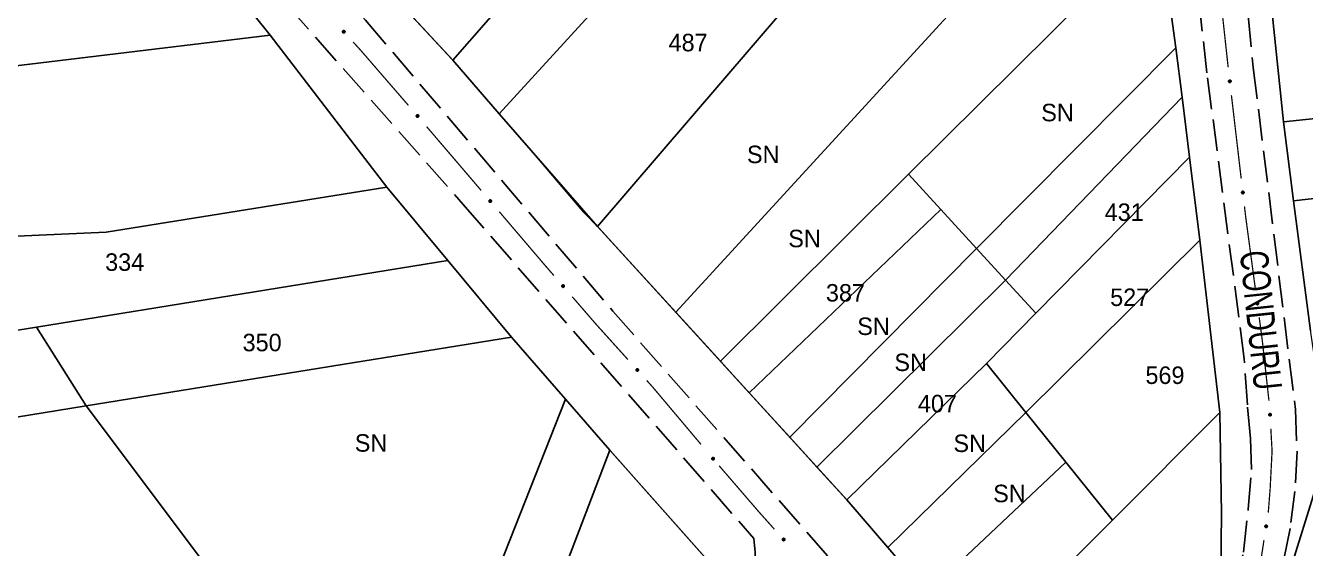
# Model space of a CAD drawing. Extents: x 203555 to 204724, y 4873703 to 4874787.
# Drawn here: x 203902.9 to 204085.7, y 4874053.5 to 4874128.2 of the extents above; entities that cross this region are included whole.
import ezdxf
from ezdxf.enums import TextEntityAlignment as Align

# ---------------------------------------------------------------- set-up
doc = ezdxf.new("R2010")
doc.units = 0
doc.header["$LTSCALE"] = 1.5
doc.header["$MEASUREMENT"] = 0
doc.linetypes.add('TRACO_11', pattern=[8, 3, -1, 3, -1])
doc.linetypes.add('TRACO_25', pattern=[8, 3, -1, 1, -1, 1, -1])
for name, color, linetype in [('CD_MALHA_LOTES', 7, 'CONTINUOUS'), ('RU-QUADRA', 210, 'CONTINUOUS'), ('SV-EIXO-RUA-PAV', 20, 'CONTINUOUS'), ('SV-RUA-NAO-PAV', 7, 'CONTINUOUS'), ('SV-RUA-PAVIM', 7, 'CONTINUOUS'), ('SV-TXT-RUA-PAV', 7, 'CONTINUOUS'), ('Th_NmrPort', 1, 'CONTINUOUS')]:
    doc.layers.add(name, color=color, linetype=linetype)
doc.styles.add('ARIAL', font='ARIAL.SHX')

msp = doc.modelspace()

# ---------------------------------------------------------------- linework, layer by layer
at = {"layer": 'CD_MALHA_LOTES', "linetype": 'Continuous', "flags": 128}
for points in [[(203970.529793, 4874115.620332), (204010.648597, 4874159.473196)], [(203963.91459, 4874123.287029), (203984.292687, 4874146.586404)], [(203984.594334, 4874099.51214), (204024.461674, 4874146.000169)], [(203937.853234, 4874126.842605), (203923.259933, 4874145.035809)], [(204029.045141, 4874106.96444), (204064.844127, 4874142.537012)], [(204064.844127, 4874142.537012), (204067.227401, 4874125.036216)], [(203995.771876, 4874087.249114), (204037.748081, 4874133.040845)], [(203956.759116, 4874130.988223), (203963.91459, 4874123.287029)], [(204080.98055, 4874129.974169), (204082.574854, 4874114.4503)], [(203859.648916, 4874117.430663), (203937.853234, 4874126.842605)], [(203954.507921, 4874105.106186), (203937.853234, 4874126.842605)], [(204038.738012, 4874096.36852), (204067.227401, 4874125.036216)], [(204067.227401, 4874125.036216), (204068.100601, 4874117.972022)], [(203963.91459, 4874123.287029), (203970.529793, 4874115.620332)], [(204082.574854, 4874114.4503), (204125.894699, 4874118.972512)], [(204042.899606, 4874091.819207), (204068.100601, 4874117.972022)], [(204068.100601, 4874117.972022), (204069.158224, 4874109.415854)], [(203970.529793, 4874115.620332), (203984.594334, 4874099.51214)], [(204082.574854, 4874114.4503), (204084.038986, 4874103.147681)], [(204069.158224, 4874109.415854), (204047.214087, 4874087.102761)], [(204069.158224, 4874109.415854), (204070.623569, 4874097.561208)], [(204084.038986, 4874103.147681), (204125.562917, 4874107.889038)], [(204002.155831, 4874080.245194), (204029.045141, 4874106.96444)], [(204033.65583, 4874101.92419), (204029.045141, 4874106.96444)], [(203914.419976, 4874098.71096), (203954.507921, 4874105.106186)], [(203963.203589, 4874094.64501), (203954.507921, 4874105.106186)], [(204006.276008, 4874075.726199), (204033.65583, 4874101.92419)], [(204038.738012, 4874096.36852), (204033.65583, 4874101.92419)], [(204084.038986, 4874103.147681), (204086.445736, 4874084.568358)], [(203877.156938, 4874097.036217), (203914.419976, 4874098.71096)], [(203984.594334, 4874099.51214), (203995.771876, 4874087.249114)], [(204012.050939, 4874069.392275), (204038.738012, 4874096.36852)], [(204042.899606, 4874091.819207), (204038.738012, 4874096.36852)], [(204045.774179, 4874072.916307), (204070.623569, 4874097.561208)], [(204070.623569, 4874097.561208), (204073.511985, 4874072.9136)], [(203904.438315, 4874085.090302), (203963.203589, 4874094.64501)], [(203972.298602, 4874083.703409), (203963.203589, 4874094.64501)], [(204015.94101, 4874065.125657), (204042.899606, 4874091.819207)], [(204047.214087, 4874087.102761), (204042.899606, 4874091.819207)], [(203995.771876, 4874087.249114), (204002.155831, 4874080.245194)], [(204040.148411, 4874079.918287), (204047.214087, 4874087.102761)], [(203904.438315, 4874085.090302), (203883.337963, 4874081.72028)], [(203911.557128, 4874073.857765), (203904.438315, 4874085.090302)], [(203911.557128, 4874073.857765), (203972.298602, 4874083.703409)], [(203980.004869, 4874074.841293), (203972.298602, 4874083.703409)], [(204006.276008, 4874075.726199), (204002.155831, 4874080.245194)], [(204020.224388, 4874060.427664), (204040.148411, 4874079.918287)], [(204045.774179, 4874072.916307), (204040.148411, 4874079.918287)], [(203956.182964, 4874014.375671), (203980.004869, 4874074.841293)], [(203986.362018, 4874067.530648), (203980.004869, 4874074.841293)], [(204012.050939, 4874069.392275), (204006.276008, 4874075.726199)], [(203885.457305, 4874069.627219), (203911.557128, 4874073.857765)], [(203956.182964, 4874014.375671), (203911.557128, 4874073.857765)], [(204026.063634, 4874053.631541), (204045.774179, 4874072.916307)], [(204073.511985, 4874072.9136), (204073.720805, 4874058.48989), (204073.617146, 4874050.22433), (204071.457877, 4874042.127042), (204069.424646, 4874036.166904), (204066.469374, 4874029.642989), (204058.673221, 4874015.864013), (204039.22641, 4874038.511744)], [(204051.49041, 4874065.824347), (204045.774179, 4874072.916307)], [(204073.511985, 4874072.9136), (204058.17784, 4874057.527448)], [(204015.94101, 4874065.125657), (204012.050939, 4874069.392275)], [(203971.754451, 4874029.246173), (203986.362018, 4874067.530648)], [(204006.646082, 4874044.675619), (203986.362018, 4874067.530648)], [(204020.224388, 4874060.427664), (204015.94101, 4874065.125657)], [(204031.650474, 4874047.097015), (204051.49041, 4874065.824347)], [(204058.17784, 4874057.527448), (204051.49041, 4874065.824347)], [(204089.821515, 4874061.946069), (204087.288311, 4874062.502891), (204083.431302, 4874050.094206), (204081.156054, 4874038.583922), (204078.835307, 4874032.346411), (204076.396379, 4874025.796789), (204067.4899, 4874005.28119), (204081.903931, 4873989.771884)], [(204026.063634, 4874053.631541), (204020.224388, 4874060.427664)], [(204039.22641, 4874038.511744), (204058.17784, 4874057.527448)], [(204031.650474, 4874047.097015), (204026.063634, 4874053.631541)]]:
    msp.add_lwpolyline(points, dxfattribs=at)
at = {"layer": 'RU-QUADRA', "linetype": 'Continuous', "const_width": 0.18, "flags": 128}
for points in [[(203868.307136, 4873935.056961), (203904.035669, 4873936.371715), (203927.243885, 4873936.569601), (203958.573893, 4873937.073475), (203975.042473, 4873937.341713), (203987.818452, 4873937.549806), (203990.311784, 4873937.590417), (203999.367556, 4873937.737916), (203999.7572, 4873958.585766), (203999.875937, 4873964.938803), (203999.987952, 4873970.932169), (204000.114563, 4873977.706474), (204000.559052, 4874005.87044), (204000.72207, 4874010.21107), (204001.727172, 4874009.777481), (204006.646082, 4874044.675619), (203986.362018, 4874067.530648), (203980.004869, 4874074.841293), (203972.298602, 4874083.703409), (203963.203589, 4874094.64501), (203954.507921, 4874105.106186), (203937.853234, 4874126.842605), (203923.259933, 4874145.035809)], [(204064.844127, 4874142.537012), (204067.227401, 4874125.036216), (204069.158224, 4874109.415854), (204070.623569, 4874097.561208), (204073.511985, 4874072.9136), (204073.720805, 4874058.48989), (204073.617146, 4874050.22433)], [(204031.650474, 4874047.097015), (204026.063634, 4874053.631541), (204020.224388, 4874060.427664), (204012.050939, 4874069.392275), (204002.155831, 4874080.245194), (203995.771876, 4874087.249114), (203984.594334, 4874099.51214), (203982.452972, 4874101.708558), (203973.047267, 4874112.770861), (203970.529793, 4874115.620332), (203963.91459, 4874123.287029), (203956.759116, 4874130.988223)], [(204080.98055, 4874129.974169), (204082.574854, 4874114.4503), (204086.445736, 4874084.568358), (204087.953348, 4874074.261788), (204089.821515, 4874061.946069), (204087.288311, 4874062.502891), (204083.431302, 4874050.094206), (204081.156054, 4874038.583922), (204078.835307, 4874032.346411), (204076.396379, 4874025.796789), (204067.4899, 4874005.28119), (204081.903931, 4873989.771884), (204089.434445, 4873980.892863), (204104.053623, 4873964.184739), (204122.367905, 4873943.64397), (204126.94965, 4873938.553435), (204125.513077, 4873936.511542), (204131.812056, 4873930.289615), (204136.936643, 4873925.227715)]]:
    msp.add_lwpolyline(points, dxfattribs=at)
at = {"layer": 'SV-EIXO-RUA-PAV', "const_width": 0.18}
for points in [[(204073.393205, 4874134.165697), (204074.688213, 4874122.235778)], [(203949.7003, 4874125.857811), (203950.374054, 4874125.118855)], [(203950.374054, 4874125.118855), (203950.650191, 4874124.815995)], [(203950.650191, 4874124.815995), (203957.583454, 4874116.810923)], [(204075.150859, 4874118.262638), (204076.549334, 4874106.344405)], [(203960.185485, 4874113.772936), (203966.034439, 4874106.932634)], [(203966.034439, 4874106.932634), (203966.215586, 4874106.720785)], [(203966.215586, 4874106.720785), (203967.980853, 4874104.649769)], [(203970.575628, 4874101.605571), (203976.413873, 4874094.756127)], [(204077.015492, 4874102.371661), (204077.132032, 4874101.378475)], [(204077.132032, 4874101.378475), (204077.188704, 4874100.895503)], [(204077.188704, 4874100.895503), (204078.588422, 4874090.475379)], [(203976.413873, 4874094.756127), (203976.967303, 4874094.106842)], [(203976.967303, 4874094.106842), (203978.372591, 4874092.483834)], [(203980.990909, 4874089.459861), (203984.263806, 4874085.679895)], [(203984.263806, 4874085.679895), (203984.451341, 4874085.463305)], [(203984.451341, 4874085.463305), (203988.945704, 4874080.476139)], [(204079.120952, 4874086.510986), (204079.52035, 4874083.537691)], [(204079.52035, 4874083.537691), (204079.559644, 4874083.245172)], [(204079.559644, 4874083.245172), (204080.514384, 4874074.592835)], [(203991.623509, 4874077.504715), (203992.29296, 4874076.761859)], [(203992.29296, 4874076.761859), (203992.462424, 4874076.573813)], [(203992.462424, 4874076.573813), (203999.386595, 4874068.354879)], [(204080.784076, 4874070.602987), (204080.949397, 4874067.607546)], [(204080.960342, 4874067.409236), (204080.715021, 4874062.614119)], [(204080.949397, 4874067.607546), (204080.960342, 4874067.409236)], [(204001.975106, 4874065.305425), (204007.197518, 4874059.245193)], [(204080.681481, 4874061.958551), (204080.416748, 4874058.625473)], [(204080.715021, 4874062.614119), (204080.681481, 4874061.958551)], [(204007.197518, 4874059.245193), (204007.676455, 4874058.689421)], [(204007.676455, 4874058.689421), (204009.851141, 4874056.252273)], [(204079.804272, 4874054.672675), (204079.34426, 4874051.708154)]]:
    msp.add_lwpolyline(points, dxfattribs=at)
at = {"layer": 'SV-EIXO-RUA-PAV'}
for points in [[(203948.337332, 4874127.516063), (203948.386215, 4874127.514501), (203948.427909, 4874127.503162), (203948.459961, 4874127.483696), (203948.4838, 4874127.459109), (203948.505355, 4874127.431208), (203948.52088, 4874127.398284), (203948.530018, 4874127.357925), (203948.528795, 4874127.308877), (203948.514372, 4874127.26693), (203948.496969, 4874127.234485), (203948.472762, 4874127.208151), (203948.445307, 4874127.187666), (203948.410574, 4874127.172669), (203948.369584, 4874127.163809), (203948.320294, 4874127.166232), (203948.279495, 4874127.177629), (203948.248987, 4874127.197272), (203948.222667, 4874127.221775), (203948.201003, 4874127.250523), (203948.185949, 4874127.28293), (203948.177102, 4874127.324217), (203948.180139, 4874127.372834), (203948.191041, 4874127.413656), (203948.21025, 4874127.444432), (203948.234957, 4874127.469801), (203948.262678, 4874127.491761), (203948.295124, 4874127.508745), (203948.337332, 4874127.516063)], [(204075.010366, 4874120.40454), (204075.04917, 4874120.374769), (204075.076432, 4874120.341248), (204075.091123, 4874120.306745), (204075.096155, 4874120.272871), (204075.0974, 4874120.237635), (204075.090817, 4874120.201834), (204075.074709, 4874120.163718), (204075.045119, 4874120.124582), (204075.008944, 4874120.098912), (204074.975888, 4874120.082699), (204074.940868, 4874120.075418), (204074.906619, 4874120.074782), (204074.869657, 4874120.08285), (204074.831188, 4874120.09955), (204074.792556, 4874120.130258), (204074.766054, 4874120.163304), (204074.752721, 4874120.19705), (204074.745624, 4874120.232303), (204074.744784, 4874120.268291), (204074.751449, 4874120.303397), (204074.768333, 4874120.342098), (204074.799147, 4874120.379826), (204074.831805, 4874120.406635), (204074.865355, 4874120.420439), (204074.900219, 4874120.426644), (204074.935544, 4874120.428322), (204074.971808, 4874120.423204), (204075.010366, 4874120.40454)], [(203958.876007, 4874115.473745), (203958.924816, 4874115.470627), (203958.966127, 4874115.457966), (203958.997543, 4874115.43749), (203959.020587, 4874115.412156), (203959.041242, 4874115.383583), (203959.055712, 4874115.350182), (203959.06356, 4874115.309552), (203959.060775, 4874115.260568), (203959.045024, 4874115.219101), (203959.026597, 4874115.187227), (203959.001564, 4874115.161677), (203958.973471, 4874115.142076), (203958.938278, 4874115.128194), (203958.897026, 4874115.120643), (203958.847839, 4874115.124634), (203958.807423, 4874115.137324), (203958.777556, 4874115.157928), (203958.75203, 4874115.183257), (203958.731292, 4874115.21268), (203958.717277, 4874115.24555), (203958.709749, 4874115.287098), (203958.714332, 4874115.335594), (203958.726529, 4874115.376048), (203958.746708, 4874115.406197), (203958.77221, 4874115.430766), (203958.800617, 4874115.451832), (203958.833587, 4874115.467775), (203958.876007, 4874115.473745)], [(204076.874999, 4874104.513563), (204076.913803, 4874104.483792), (204076.941065, 4874104.450271), (204076.955757, 4874104.415768), (204076.960789, 4874104.381894), (204076.962033, 4874104.346659), (204076.955451, 4874104.310858), (204076.939343, 4874104.272741), (204076.909752, 4874104.233606), (204076.873577, 4874104.207935), (204076.840522, 4874104.191722), (204076.805501, 4874104.184441), (204076.771252, 4874104.183806), (204076.73429, 4874104.191873), (204076.695822, 4874104.208574), (204076.65719, 4874104.239281), (204076.630688, 4874104.272327), (204076.617354, 4874104.306073), (204076.610258, 4874104.341327), (204076.609418, 4874104.377314), (204076.616082, 4874104.41242), (204076.632967, 4874104.451121), (204076.66378, 4874104.488849), (204076.696438, 4874104.515658), (204076.729988, 4874104.529462), (204076.764853, 4874104.535667), (204076.800178, 4874104.537346), (204076.836441, 4874104.532227), (204076.874999, 4874104.513563)], [(203969.268812, 4874103.308427), (203969.317616, 4874103.305232), (203969.358908, 4874103.292507), (203969.390292, 4874103.271981), (203969.413296, 4874103.246612), (203969.433907, 4874103.218007), (203969.448324, 4874103.184582), (203969.456108, 4874103.14394), (203969.453247, 4874103.094961), (203969.437432, 4874103.053518), (203969.418954, 4874103.021673), (203969.393882, 4874102.996163), (203969.365758, 4874102.976606), (203969.330543, 4874102.962778), (203969.28928, 4874102.955292), (203969.240098, 4874102.959361), (203969.199703, 4874102.972114), (203969.169868, 4874102.992764), (203969.144381, 4874103.018133), (203969.123689, 4874103.047589), (203969.109726, 4874103.08048), (203969.102263, 4874103.12204), (203969.106922, 4874103.170529), (203969.119182, 4874103.210964), (203969.139408, 4874103.241081), (203969.164949, 4874103.26561), (203969.193388, 4874103.286632), (203969.226384, 4874103.302523), (203969.268812, 4874103.308427)], [(203979.670919, 4874091.152525), (203979.719747, 4874091.149709), (203979.761136, 4874091.137305), (203979.792678, 4874091.117023), (203979.815878, 4874091.091833), (203979.836711, 4874091.063389), (203979.851387, 4874091.030077), (203979.859486, 4874090.989497), (203979.857005, 4874090.940497), (203979.841511, 4874090.898933), (203979.823282, 4874090.866945), (203979.798408, 4874090.841241), (203979.770437, 4874090.821466), (203979.73533, 4874090.807366), (203979.694126, 4874090.79956), (203979.644915, 4874090.803247), (203979.604422, 4874090.815686), (203979.574427, 4874090.836104), (203979.548744, 4874090.861275), (203979.527824, 4874090.890569), (203979.513607, 4874090.923351), (203979.505822, 4874090.964852), (203979.510104, 4874091.013375), (203979.52205, 4874091.053904), (203979.542042, 4874091.084177), (203979.567391, 4874091.108904), (203979.595667, 4874091.130145), (203979.628538, 4874091.146292), (203979.670919, 4874091.152525)], [(204078.944659, 4874088.650239), (204078.983955, 4874088.621122), (204079.011774, 4874088.588061), (204079.02704, 4874088.553808), (204079.032638, 4874088.520023), (204079.034472, 4874088.484814), (204079.028489, 4874088.448908), (204079.013021, 4874088.410527), (204078.984089, 4874088.370902), (204078.948348, 4874088.34463), (204078.915568, 4874088.327867), (204078.880675, 4874088.320001), (204078.846441, 4874088.318793), (204078.809349, 4874088.326241), (204078.770607, 4874088.342296), (204078.731467, 4874088.372353), (204078.704416, 4874088.404952), (204078.69052, 4874088.43847), (204078.682835, 4874088.4736), (204078.681393, 4874088.509568), (204078.68747, 4874088.54478), (204078.703705, 4874088.583759), (204078.733883, 4874088.621997), (204078.766088, 4874088.649348), (204078.799402, 4874088.663711), (204078.834158, 4874088.670498), (204078.86945, 4874088.672767), (204078.905794, 4874088.668255), (204078.944659, 4874088.650239)], [(203990.270193, 4874079.170855), (203990.319067, 4874079.169008), (203990.360694, 4874079.157427), (203990.392633, 4874079.137776), (203990.416328, 4874079.113051), (203990.43772, 4874079.085025), (203990.453055, 4874079.052011), (203990.461958, 4874079.0116), (203990.46045, 4874078.96256), (203990.445784, 4874078.920697), (203990.428192, 4874078.888354), (203990.403833, 4874078.862161), (203990.37626, 4874078.841836), (203990.34144, 4874078.827041), (203990.300399, 4874078.818419), (203990.251124, 4874078.821129), (203990.210392, 4874078.832762), (203990.179999, 4874078.852582), (203990.153821, 4874078.877237), (203990.132324, 4874078.906111), (203990.117459, 4874078.938604), (203990.108852, 4874078.979942), (203990.112171, 4874079.028541), (203990.12331, 4874079.069299), (203990.142697, 4874079.099963), (203990.167551, 4874079.125188), (203990.195399, 4874079.146986), (203990.227944, 4874079.163782), (203990.270193, 4874079.170855)], [(204080.775857, 4874072.749476), (204080.812753, 4874072.717371), (204080.837897, 4874072.682233), (204080.850434, 4874072.64689), (204080.853369, 4874072.61277), (204080.85244, 4874072.577525), (204080.843663, 4874072.542198), (204080.825237, 4874072.505146), (204080.79329, 4874072.467909), (204080.755602, 4874072.444517), (204080.72161, 4874072.430372), (204080.686208, 4874072.425263), (204080.651984, 4874072.42674), (204080.61559, 4874072.43707), (204080.578224, 4874072.45611), (204080.541558, 4874072.489139), (204080.517143, 4874072.523756), (204080.505915, 4874072.55826), (204080.501004, 4874072.593884), (204080.502384, 4874072.629854), (204080.511199, 4874072.664483), (204080.530437, 4874072.70207), (204080.563517, 4874072.737827), (204080.597765, 4874072.762572), (204080.632102, 4874072.774282), (204080.667283, 4874072.778327), (204080.702644, 4874072.777825), (204080.738523, 4874072.770481), (204080.775857, 4874072.749476)], [(204001.095556, 4874066.494708), (204001.144377, 4874066.491777), (204001.185736, 4874066.479276), (204001.217231, 4874066.45892), (204001.240372, 4874066.433675), (204001.261137, 4874066.405182), (204001.275735, 4874066.371836), (204001.283739, 4874066.331237), (204001.281143, 4874066.282243), (204001.265552, 4874066.240715), (204001.247247, 4874066.20877), (204001.222313, 4874066.183125), (204001.194295, 4874066.163416), (204001.159156, 4874066.149398), (204001.117933, 4874066.141689), (204001.068731, 4874066.145491), (204001.028267, 4874066.158026), (204000.998321, 4874066.178515), (204000.972697, 4874066.203745), (204000.951846, 4874066.233089), (204000.937705, 4874066.265904), (204000.930018, 4874066.307423), (204000.934414, 4874066.355936), (204000.946455, 4874066.396437), (204000.966518, 4874066.426663), (204000.991926, 4874066.45133), (204001.020251, 4874066.472505), (204001.05316, 4874066.488575), (204001.095556, 4874066.494708)], [(204080.241757, 4874056.774125), (204080.271185, 4874056.735061), (204080.288488, 4874056.695469), (204080.293416, 4874056.658294), (204080.289205, 4874056.624308), (204080.280981, 4874056.590023), (204080.265063, 4874056.557287), (204080.239348, 4874056.524867), (204080.200368, 4874056.495071), (204080.158645, 4874056.480011), (204080.122457, 4874056.47323), (204080.086766, 4874056.47558), (204080.053594, 4874056.484128), (204080.020136, 4874056.501787), (204079.987536, 4874056.528168), (204079.958524, 4874056.568088), (204079.941826, 4874056.607019), (204079.938004, 4874056.643102), (204079.940594, 4874056.678969), (204079.94941, 4874056.71387), (204079.965221, 4874056.745915), (204079.991841, 4874056.77869), (204080.031622, 4874056.806803), (204080.070261, 4874056.8239), (204080.106281, 4874056.828228), (204080.141535, 4874056.824883), (204080.176022, 4874056.817052), (204080.209595, 4874056.802421), (204080.241757, 4874056.774125)], [(204011.169191, 4874054.940487), (204011.218055, 4874054.9384), (204011.259625, 4874054.926615), (204011.291466, 4874054.906806), (204011.31504, 4874054.881965), (204011.336294, 4874054.853834), (204011.351466, 4874054.820746), (204011.36017, 4874054.780291), (204011.35842, 4874054.731259), (204011.343548, 4874054.689468), (204011.325798, 4874054.657212), (204011.301311, 4874054.63114), (204011.273638, 4874054.61095), (204011.238746, 4874054.596327), (204011.197662, 4874054.587907), (204011.148401, 4874054.590859), (204011.107727, 4874054.602693), (204011.077432, 4874054.622662), (204011.051376, 4874054.647446), (204011.030021, 4874054.676425), (204011.015316, 4874054.708991), (204011.006912, 4874054.750371), (204011.01047, 4874054.798953), (204011.02181, 4874054.839655), (204011.041348, 4874054.870223), (204011.066326, 4874054.895326), (204011.094281, 4874054.916987), (204011.126908, 4874054.933622), (204011.169191, 4874054.940487)]]:
    msp.add_lwpolyline(points, close=True, dxfattribs=at)
for points in [[(203948.177102, 4874127.324217), (203948.369584, 4874127.163809)], [(203948.180139, 4874127.372834), (203948.410574, 4874127.172669)], [(203948.182338, 4874127.346719), (203948.38765, 4874127.170144)], [(203948.185949, 4874127.28293), (203948.320294, 4874127.166232)], [(203948.186312, 4874127.390967), (203948.423979, 4874127.182956)], [(203948.186994, 4874127.301107), (203948.339369, 4874127.170441)], [(203948.191041, 4874127.413656), (203948.445307, 4874127.187666)], [(203948.196869, 4874127.263948), (203948.29521, 4874127.176342)], [(203948.201003, 4874127.250523), (203948.279495, 4874127.177629)], [(203948.202415, 4874127.425961), (203948.456631, 4874127.199801)], [(203948.21025, 4874127.444432), (203948.472762, 4874127.208151)], [(203948.224035, 4874127.454906), (203948.48175, 4874127.220857)], [(203948.234957, 4874127.469801), (203948.496969, 4874127.234485)], [(203948.252179, 4874127.47872), (203948.503636, 4874127.255584)], [(203948.262678, 4874127.491761), (203948.514372, 4874127.26693)], [(203948.281984, 4874127.496662), (203948.518821, 4874127.291588)], [(203948.295124, 4874127.508745), (203948.528795, 4874127.308877)], [(203948.315466, 4874127.510571), (203948.525642, 4874127.334738)], [(203948.337332, 4874127.516063), (203948.530018, 4874127.357925)], [(203948.363925, 4874127.51413), (203948.520155, 4874127.383285)], [(203948.386215, 4874127.514501), (203948.52088, 4874127.398284)], [(203948.410011, 4874127.508139), (203948.506424, 4874127.420623)], [(203948.427909, 4874127.503162), (203948.505355, 4874127.431208)], [(204074.744784, 4874120.268291), (204074.766054, 4874120.163304)], [(204074.749254, 4874120.281607), (204074.778072, 4874120.153096)], [(204074.751449, 4874120.303397), (204074.792556, 4874120.130258)], [(204074.762896, 4874120.317555), (204074.810507, 4874120.122555)], [(204074.768333, 4874120.342098), (204074.831188, 4874120.09955)], [(204074.785707, 4874120.357327), (204074.849559, 4874120.094164)], [(204074.799147, 4874120.379826), (204074.869657, 4874120.08285)], [(204074.814734, 4874120.390958), (204074.886544, 4874120.083391)], [(204074.831805, 4874120.406635), (204074.906619, 4874120.074782)], [(204074.84822, 4874120.41), (204074.922893, 4874120.078039)], [(204074.865355, 4874120.420439), (204074.940868, 4874120.075418)], [(204074.882661, 4874120.420911), (204074.955578, 4874120.0805)], [(204074.900219, 4874120.426644), (204074.975888, 4874120.082699)], [(204074.919411, 4874120.423849), (204074.993607, 4874120.095954)], [(204074.935544, 4874120.428322), (204075.008944, 4874120.098912)], [(204074.954087, 4874120.421049), (204075.026935, 4874120.116351)], [(204074.971808, 4874120.423204), (204075.045119, 4874120.124582)], [(204074.989399, 4874120.412827), (204075.057635, 4874120.147431)], [(204075.010366, 4874120.40454), (204075.074709, 4874120.163718)], [(204075.030843, 4874120.387465), (204075.081483, 4874120.190072)], [(204075.04917, 4874120.374769), (204075.090817, 4874120.201834)], [(204075.064793, 4874120.355727), (204075.092097, 4874120.228412)], [(204075.076432, 4874120.341248), (204075.0974, 4874120.237635)], [(203958.709749, 4874115.287098), (203958.897026, 4874115.120643)], [(203958.714332, 4874115.335594), (203958.938278, 4874115.128194)], [(203958.715699, 4874115.309422), (203958.915285, 4874115.126399)], [(203958.717277, 4874115.24555), (203958.847839, 4874115.124634)], [(203958.7189, 4874115.263685), (203958.867038, 4874115.128233)], [(203958.72108, 4874115.353521), (203958.952004, 4874115.138048)], [(203958.726529, 4874115.376048), (203958.973471, 4874115.142076)], [(203958.727588, 4874115.22623), (203958.82309, 4874115.135538)], [(203958.731292, 4874115.21268), (203958.807423, 4874115.137324)], [(203958.738289, 4874115.387985), (203958.985175, 4874115.153845)], [(203958.746708, 4874115.406197), (203959.001564, 4874115.161677)], [(203958.76082, 4874115.416226), (203959.010952, 4874115.17409)], [(203958.77221, 4874115.430766), (203959.026597, 4874115.187227)], [(203958.789708, 4874115.439132), (203959.033933, 4874115.208103)], [(203958.800617, 4874115.451832), (203959.045024, 4874115.219101)], [(203958.820069, 4874115.456117), (203959.050256, 4874115.243605)], [(203958.833587, 4874115.467775), (203959.060775, 4874115.260568)], [(203958.853977, 4874115.468952), (203959.058447, 4874115.286516)], [(203958.876007, 4874115.473745), (203959.06356, 4874115.309552)], [(203958.902524, 4874115.470966), (203959.054509, 4874115.335214)], [(203958.924816, 4874115.470627), (203959.055712, 4874115.350182)], [(203958.948396, 4874115.463511), (203959.041974, 4874115.37297)], [(203958.966127, 4874115.457966), (203959.041242, 4874115.383583)], [(204076.609418, 4874104.377314), (204076.630688, 4874104.272327)], [(204076.613887, 4874104.390631), (204076.642705, 4874104.262119)], [(204076.616082, 4874104.41242), (204076.65719, 4874104.239281)], [(204076.627529, 4874104.426579), (204076.675141, 4874104.231578)], [(204076.632967, 4874104.451121), (204076.695822, 4874104.208574)], [(204076.65034, 4874104.46635), (204076.714193, 4874104.203187)], [(204076.66378, 4874104.488849), (204076.73429, 4874104.191873)], [(204076.679367, 4874104.499981), (204076.751178, 4874104.192414)], [(204076.696438, 4874104.515658), (204076.771252, 4874104.183806)], [(204076.712854, 4874104.519023), (204076.787527, 4874104.187062)], [(204076.729988, 4874104.529462), (204076.805501, 4874104.184441)], [(204076.747295, 4874104.529934), (204076.820211, 4874104.189524)], [(204076.764853, 4874104.535667), (204076.840522, 4874104.191722)], [(204076.784045, 4874104.532872), (204076.858241, 4874104.204977)], [(204076.800178, 4874104.537346), (204076.873577, 4874104.207935)], [(204076.81872, 4874104.530072), (204076.891568, 4874104.225374)], [(204076.836441, 4874104.532227), (204076.909752, 4874104.233606)], [(204076.854032, 4874104.52185), (204076.922269, 4874104.256454)], [(204076.874999, 4874104.513563), (204076.939343, 4874104.272741)], [(204076.895477, 4874104.496488), (204076.946117, 4874104.299095)], [(204076.913803, 4874104.483792), (204076.955451, 4874104.310858)], [(204076.929427, 4874104.464751), (204076.956731, 4874104.337435)], [(204076.941065, 4874104.450271), (204076.962033, 4874104.346659)], [(203969.102263, 4874103.12204), (203969.28928, 4874102.955292)], [(203969.106922, 4874103.170529), (203969.330543, 4874102.962778)], [(203969.108248, 4874103.144355), (203969.307547, 4874102.96102)], [(203969.109726, 4874103.08048), (203969.240098, 4874102.959361)], [(203969.111378, 4874103.098613), (203969.259303, 4874102.962929)], [(203969.113698, 4874103.188445), (203969.344284, 4874102.972611)], [(203969.119182, 4874103.210964), (203969.365758, 4874102.976606)], [(203969.120007, 4874103.061144), (203969.215366, 4874102.970303)], [(203969.123689, 4874103.047589), (203969.199703, 4874102.972114)], [(203969.130961, 4874103.222882), (203969.37748, 4874102.988356)], [(203969.139408, 4874103.241081), (203969.393882, 4874102.996163)], [(203969.153535, 4874103.251088), (203969.403289, 4874103.008561)], [(203969.164949, 4874103.26561), (203969.418954, 4874103.021673)], [(203969.182459, 4874103.273949), (203969.426323, 4874103.042538)], [(203969.193388, 4874103.286632), (203969.437432, 4874103.053518)], [(203969.212847, 4874103.290886), (203969.442701, 4874103.078014)], [(203969.226384, 4874103.302523), (203969.453247, 4874103.094961)], [(203969.246775, 4874103.303668), (203969.45096, 4874103.120912)], [(203969.268812, 4874103.308427), (203969.456108, 4874103.14394)], [(203969.295326, 4874103.305607), (203969.447098, 4874103.169616)], [(203969.317616, 4874103.305232), (203969.448324, 4874103.184582)], [(203969.341186, 4874103.29808), (203969.434622, 4874103.207392)], [(203969.358908, 4874103.292507), (203969.433907, 4874103.218007)], [(203979.505822, 4874090.964852), (203979.694126, 4874090.79956)], [(203979.510104, 4874091.013375), (203979.73533, 4874090.807366)], [(203979.511633, 4874090.987212), (203979.712349, 4874090.805429)], [(203979.513607, 4874090.923351), (203979.644915, 4874090.803247)], [(203979.515117, 4874090.941496), (203979.664091, 4874090.806964)], [(203979.51674, 4874091.031343), (203979.748994, 4874090.817305)], [(203979.52205, 4874091.053904), (203979.770437, 4874090.821466)], [(203979.524037, 4874090.904095), (203979.620099, 4874090.813996)], [(203979.527824, 4874090.890569), (203979.604422, 4874090.815686)], [(203979.533736, 4874091.065913), (203979.782068, 4874090.833307)], [(203979.542042, 4874091.084177), (203979.798408, 4874090.841241)], [(203979.556091, 4874091.094294), (203979.807718, 4874090.853712)], [(203979.567391, 4874091.108904), (203979.823282, 4874090.866945)], [(203979.584836, 4874091.117378), (203979.830488, 4874090.887867)], [(203979.595667, 4874091.130145), (203979.841511, 4874090.898933)], [(203979.615092, 4874091.13455), (203979.846591, 4874090.923469)], [(203979.628538, 4874091.146292), (203979.857005, 4874090.940497)], [(203979.64892, 4874091.147596), (203979.854516, 4874090.96643)], [(203979.670919, 4874091.152525), (203979.859486, 4874090.989497)], [(203979.697454, 4874091.149911), (203979.850277, 4874091.015102)], [(203979.719747, 4874091.149709), (203979.851387, 4874091.030077)], [(203979.743371, 4874091.14274), (203979.837508, 4874091.05278)], [(203979.761136, 4874091.137305), (203979.836711, 4874091.063389)], [(204078.681393, 4874088.509568), (204078.704416, 4874088.404952)], [(204078.685639, 4874088.522957), (204078.716602, 4874088.394946)], [(204078.68747, 4874088.54478), (204078.731467, 4874088.372353)], [(204078.698678, 4874088.559128), (204078.749544, 4874088.364951)], [(204078.703705, 4874088.583759), (204078.770607, 4874088.342296)], [(204078.720821, 4874088.599276), (204078.789066, 4874088.337218)], [(204078.733883, 4874088.621997), (204078.809349, 4874088.326241)], [(204078.749282, 4874088.633388), (204078.826226, 4874088.327065)], [(204078.766088, 4874088.649348), (204078.846441, 4874088.318793)], [(204078.782445, 4874088.652987), (204078.862659, 4874088.322321)], [(204078.799402, 4874088.663711), (204078.880675, 4874088.320001)], [(204078.816698, 4874088.664472), (204078.895298, 4874088.325329)], [(204078.834158, 4874088.670498), (204078.915568, 4874088.327867)], [(204078.853394, 4874088.668025), (204078.933063, 4874088.341416)], [(204078.86945, 4874088.672767), (204078.948348, 4874088.34463)], [(204078.888112, 4874088.665805), (204078.966045, 4874088.362368)], [(204078.905794, 4874088.668255), (204078.984089, 4874088.370902)], [(204078.923556, 4874088.658175), (204078.996221, 4874088.393957)], [(204078.944659, 4874088.650239), (204079.013021, 4874088.410527)], [(204078.965419, 4874088.633509), (204079.019353, 4874088.436991)], [(204078.983955, 4874088.621122), (204079.028489, 4874088.448908)], [(204078.999895, 4874088.602344), (204079.029324, 4874088.475503)], [(204079.011774, 4874088.588061), (204079.034472, 4874088.484814)], [(203990.108852, 4874078.979942), (203990.300399, 4874078.818419)], [(203990.112171, 4874079.028541), (203990.34144, 4874078.827041)], [(203990.114218, 4874079.002413), (203990.318501, 4874078.824649)], [(203990.117459, 4874078.938604), (203990.251124, 4874078.821129)], [(203990.118449, 4874079.046637), (203990.354904, 4874078.83725)], [(203990.118609, 4874078.956775), (203990.270223, 4874078.825226)], [(203990.12331, 4874079.069299), (203990.37626, 4874078.841836)], [(203990.128269, 4874078.919559), (203990.2261, 4874078.831384)], [(203990.132324, 4874078.906111), (203990.210392, 4874078.832762)], [(203990.134755, 4874079.081538), (203990.387654, 4874078.853905)], [(203990.142697, 4874079.099963), (203990.403833, 4874078.862161)], [(203990.156543, 4874079.110356), (203990.412894, 4874078.874814)], [(203990.167551, 4874079.125188), (203990.428192, 4874078.888354)], [(203990.184825, 4874079.134007), (203990.434982, 4874078.909415)], [(203990.195399, 4874079.146986), (203990.445784, 4874078.920697)], [(203990.214733, 4874079.151776), (203990.450375, 4874078.945329)], [(203990.227944, 4874079.163782), (203990.46045, 4874078.96256)], [(203990.248296, 4874079.16549), (203990.457447, 4874078.988439)], [(203990.270193, 4874079.170855), (203990.461958, 4874079.0116)], [(203990.296774, 4874079.168767), (203990.452242, 4874079.037017)], [(203990.319067, 4874079.169008), (203990.453055, 4874079.052011)], [(203990.342825, 4874079.162509), (203990.438728, 4874079.074434)], [(203990.360694, 4874079.157427), (203990.43772, 4874079.085025)], [(204080.502384, 4874072.629854), (204080.517143, 4874072.523756)], [(204080.507665, 4874072.64287), (204080.528508, 4874072.512827)], [(204080.511199, 4874072.664483), (204080.541558, 4874072.489139)], [(204080.523497, 4874072.677909), (204080.559, 4874072.480345)], [(204080.530437, 4874072.70207), (204080.578224, 4874072.45611)], [(204080.548716, 4874072.716199), (204080.596228, 4874072.449601)], [(204080.563517, 4874072.737827), (204080.61559, 4874072.43707)], [(204080.57976, 4874072.747978), (204080.632479, 4874072.436569)], [(204080.597765, 4874072.762572), (204080.651984, 4874072.42674)], [(204080.614357, 4874072.76492), (204080.668429, 4874072.428987)], [(204080.632102, 4874072.774282), (204080.686208, 4874072.425263)], [(204080.649405, 4874072.773687), (204080.701203, 4874072.42943)], [(204080.667283, 4874072.778327), (204080.72161, 4874072.430372)], [(204080.686266, 4874072.774355), (204080.740112, 4874072.44251)], [(204080.702644, 4874072.777825), (204080.755602, 4874072.444517)], [(204080.720703, 4874072.769422), (204080.774634, 4874072.460814)], [(204080.738523, 4874072.770481), (204080.79329, 4874072.467909)], [(204080.755441, 4874072.75904), (204080.807191, 4874072.489943)], [(204080.775857, 4874072.749476), (204080.825237, 4874072.505146)], [(204080.795244, 4874072.731172), (204080.833622, 4874072.531033)], [(204080.812753, 4874072.717371), (204080.843663, 4874072.542198)], [(204080.827173, 4874072.697402), (204080.846578, 4874072.568646)], [(204080.837897, 4874072.682233), (204080.85244, 4874072.577525)], [(204000.930018, 4874066.307423), (204001.117933, 4874066.141689)], [(204000.934414, 4874066.355936), (204001.159156, 4874066.149398)], [(204000.935881, 4874066.329769), (204001.136169, 4874066.147516)], [(204000.937705, 4874066.265904), (204001.068731, 4874066.145491)], [(204000.939259, 4874066.284045), (204001.087916, 4874066.149164)], [(204000.941093, 4874066.373888), (204001.172843, 4874066.159305)], [(204000.946455, 4874066.396437), (204001.194295, 4874066.163416)], [(204000.94809, 4874066.246624), (204001.04394, 4874066.156299)], [(204000.951846, 4874066.233089), (204001.028267, 4874066.158026)], [(204000.958169, 4874066.408419), (204001.205954, 4874066.175229)], [(204000.966518, 4874066.426663), (204001.222313, 4874066.183125)], [(204000.980591, 4874066.436747), (204001.231652, 4874066.195574)], [(204000.991926, 4874066.45133), (204001.247247, 4874066.20877)], [(204001.009391, 4874066.459764), (204001.254503, 4874066.229675)], [(204001.020251, 4874066.472505), (204001.265552, 4874066.240715)], [(204001.039686, 4874066.476864), (204001.270689, 4874066.265239)], [(204001.05316, 4874066.488575), (204001.281143, 4874066.282243)], [(204001.073545, 4874066.48983), (204001.278715, 4874066.308182)], [(204001.095556, 4874066.494708), (204001.283739, 4874066.331237)], [(204001.122084, 4874066.492031), (204001.27459, 4874066.356864)], [(204001.144377, 4874066.491777), (204001.275735, 4874066.371836)], [(204001.167984, 4874066.484753), (204001.26191, 4874066.394571)], [(204001.185736, 4874066.479276), (204001.261137, 4874066.405182)], [(204079.94941, 4874056.71387), (204079.941826, 4874056.607019)], [(204079.957278, 4874056.725506), (204079.950675, 4874056.593969)], [(204079.965221, 4874056.745915), (204079.958524, 4874056.568088)], [(204079.980038, 4874056.756496), (204079.973761, 4874056.555865)], [(204079.991841, 4874056.77869), (204079.987536, 4874056.528168)], [(204080.012655, 4874056.788718), (204080.003797, 4874056.518064)], [(204080.031622, 4874056.806803), (204080.020136, 4874056.501787)], [(204080.049619, 4874056.813361), (204080.036554, 4874056.497792)], [(204080.070261, 4874056.8239), (204080.053594, 4874056.484128)], [(204080.086979, 4874056.822753), (204080.070147, 4874056.482913)], [(204080.106281, 4874056.828228), (204080.086766, 4874056.47558)], [(204080.123083, 4874056.824055), (204080.102299, 4874056.476543)], [(204080.141535, 4874056.824883), (204080.122457, 4874056.47323)], [(204080.15928, 4874056.817057), (204080.143076, 4874056.481262)], [(204080.176022, 4874056.817052), (204080.158645, 4874056.480011)], [(204080.191943, 4874056.805084), (204080.180645, 4874056.492003)], [(204080.209595, 4874056.802421), (204080.200368, 4874056.495071)], [(204080.22377, 4874056.787718), (204080.218539, 4874056.51374)], [(204080.241757, 4874056.774125), (204080.239348, 4874056.524867)], [(204080.256922, 4874056.752195), (204080.252923, 4874056.548449)], [(204080.271185, 4874056.735061), (204080.265063, 4874056.557287)], [(204080.281146, 4874056.712534), (204080.273404, 4874056.582554)], [(204080.288488, 4874056.695469), (204080.280981, 4874056.590023)], [(204011.006912, 4874054.750371), (204011.197662, 4874054.587907)], [(204011.01047, 4874054.798953), (204011.238746, 4874054.596327)], [(204011.012389, 4874054.772815), (204011.215795, 4874054.594048)], [(204011.015316, 4874054.708991), (204011.148401, 4874054.590859)], [(204011.016556, 4874054.727156), (204011.16752, 4874054.594863)], [(204011.016838, 4874054.817018), (204011.25226, 4874054.606469)], [(204011.02181, 4874054.839655), (204011.273638, 4874054.61095)], [(204011.026032, 4874054.689893), (204011.123428, 4874054.601238)], [(204011.030021, 4874054.676425), (204011.107727, 4874054.602693)], [(204011.033316, 4874054.851838), (204011.285091, 4874054.622963)], [(204011.041348, 4874054.870223), (204011.301311, 4874054.63114)], [(204011.055245, 4874054.880549), (204011.310434, 4874054.643748)], [(204011.066326, 4874054.895326), (204011.325798, 4874054.657212)], [(204011.083642, 4874054.90406), (204011.332692, 4874054.678239)], [(204011.094281, 4874054.916987), (204011.343548, 4874054.689468)], [(204011.113638, 4874054.921681), (204011.348261, 4874054.714077)], [(204011.126908, 4874054.933622), (204011.35842, 4874054.731259)], [(204011.147268, 4874054.93523), (204011.355545, 4874054.757152)], [(204011.169191, 4874054.940487), (204011.36017, 4874054.780291)], [(204011.195762, 4874054.938269), (204011.35058, 4874054.805756)], [(204011.218055, 4874054.9384), (204011.351466, 4874054.820746)], [(204011.241781, 4874054.931784), (204011.33725, 4874054.843238)], [(204011.259625, 4874054.926615), (204011.336294, 4874054.853834)]]:
    msp.add_lwpolyline(points, dxfattribs=at)
at = {"layer": 'SV-RUA-NAO-PAV', "linetype": 'TRACO_25'}
msp.add_polyline3d([(203901.649477, 4873932.856566, 5.99959), (203925.674621, 4873934.288929, 6.100271), (203961.003784, 4873935.385213, 6.441038), (203967.90367, 4873935.253995, 6.472017), (203972.472774, 4873934.787636, 6.557209), (203976.102183, 4873934.597507, 6.626911), (203991.782946, 4873933.411186, 6.735337), (203999.477068, 4873933.087916, 6.735337), (203999.686975, 4873934.21273, 6.735337), (203999.894719, 4873937.60589, 6.735337), (204000.171712, 4873960.076921, 6.735337), (204000.587201, 4873979.154792, 6.735337), (204000.725697, 4873992.000328, 6.735337), (204001.972164, 4874009.623988, 6.735337), (204005.711566, 4874034.103216, 6.735337), (204007.373522, 4874044.871306, 6.735337), (204007.304273, 4874047.018, 6.735337), (204007.235025, 4874049.995671, 6.735337), (204007.096529, 4874052.973342, 6.735337), (204006.913995, 4874054.908508, 6.735337)], dxfattribs=at)
at = {"layer": 'SV-RUA-PAVIM', "linetype": 'TRACO_11'}
for points in [[(204050.93859, 4874362.819539, 8.462405), (204057.442491, 4874303.361777, 9.074237), (204062.57304, 4874258.672822, 9.407259), (204067.51478, 4874220.753269, 9.422748), (204072.741164, 4874177.394661, 9.027768), (204078.270355, 4874122.226456, 8.841895), (204084.304672, 4874073.346178, 8.299767), (204084.523685, 4874067.383577, 8.299767), (204084.229873, 4874061.640646, 8.299767), (204083.547942, 4874056.324932, 8.299767), (204082.295817, 4874050.253054, 8.245553), (204080.718673, 4874044.986659, 8.22232), (204079.224708, 4874040.324215, 8.067426), (204077.556349, 4874035.382506, 8.067426), (204070.650031, 4874020.319027, 8.067426), (204063.407692, 4874004.503005, 7.69568), (204063.034014, 4874002.515892, 7.69568)], [(203733.364487, 4874345.590402, 7.602743), (203735.891104, 4874349.288577, 7.602743), (203738.727064, 4874349.428415, 7.594998), (203741.392871, 4874348.142433, 7.587254), (203779.266364, 4874308.086809, 7.625978), (203821.439586, 4874262.297783, 7.347168), (203846.947388, 4874234.386121, 7.261976), (203868.521046, 4874209.56079, 7.176785), (203885.800091, 4874190.299216, 7.045125), (203897.000126, 4874178.435782, 7.021891), (203911.81265, 4874162.168038, 6.952188), (203940.332502, 4874131.066476, 6.766315), (203965.411943, 4874102.662388, 6.743082), (204006.913995, 4874054.908508, 6.781805)], [(203908.052134, 4874175.682367, 7.03738), (203926.014829, 4874156.738815, 6.866997), (203951.469094, 4874128.997721, 6.866997), (203986.80524, 4874087.407894, 6.882486), (204038.01738, 4874028.964935, 7.331679), (204053.623796, 4874011.002751, 7.641467), (204056.37911, 4874010.683918, 7.765382), (204057.957777, 4874011.404755, 7.82734), (204059.863638, 4874013.29814, 7.82734), (204069.374146, 4874030.952214, 8.07517), (204071.407117, 4874035.507522, 8.07517), (204073.061694, 4874039.658265, 8.168106), (204074.398023, 4874043.613216, 8.19134), (204075.745041, 4874048.18157, 8.19134), (204076.861824, 4874052.972293, 8.230064), (204077.54196, 4874059.111565, 8.245553), (204078.028469, 4874064.794315, 8.261043), (204077.871505, 4874069.221722, 8.570831), (204077.430489, 4874074.025923, 8.663767), (204076.97964, 4874080.582318, 8.671512), (204071.653731, 4874121.472247, 8.748959), (204066.114496, 4874170.96518, 8.748959)]]:
    msp.add_polyline3d(points, dxfattribs=at)

# ---------------------------------------------------------------- texts
at = {"layer": 'SV-TXT-RUA-PAV', "style": 'ARIAL', "width": 0.7}
msp.add_text('CONDURU', height=4, rotation=276, dxfattribs=at).set_placement((204076.341147, 4874095.843117))
at = {"layer": 'Th_NmrPort', "color": 1}
for s, p in [('487', (203994.752855, 4874125.785446)), ('SN', (204047.986591, 4874115.782746)), ('SN', (204005.951197, 4874109.80546)), ('431', (204057.047347, 4874101.544416)), ('SN', (204011.852068, 4874097.786553)), ('334', (203914.266335, 4874094.411114)), ('387', (204017.228001, 4874090.021316)), ('527', (204057.833546, 4874089.389312)), ('SN', (204021.707945, 4874085.242708)), ('350', (203933.900277, 4874082.918075)), ('SN', (204027.008455, 4874080.090013)), ('569', (204062.872118, 4874078.245331)), ('407', (204030.369171, 4874074.192179)), ('SN', (203949.928554, 4874068.566621)), ('SN', (204035.446441, 4874068.517583)), ('SN', (204041.121038, 4874061.349672))]:
    msp.add_text(s, height=2.5, dxfattribs=at).set_placement(p, align=Align.MIDDLE_LEFT)

doc.saveas('drawing.dxf')
